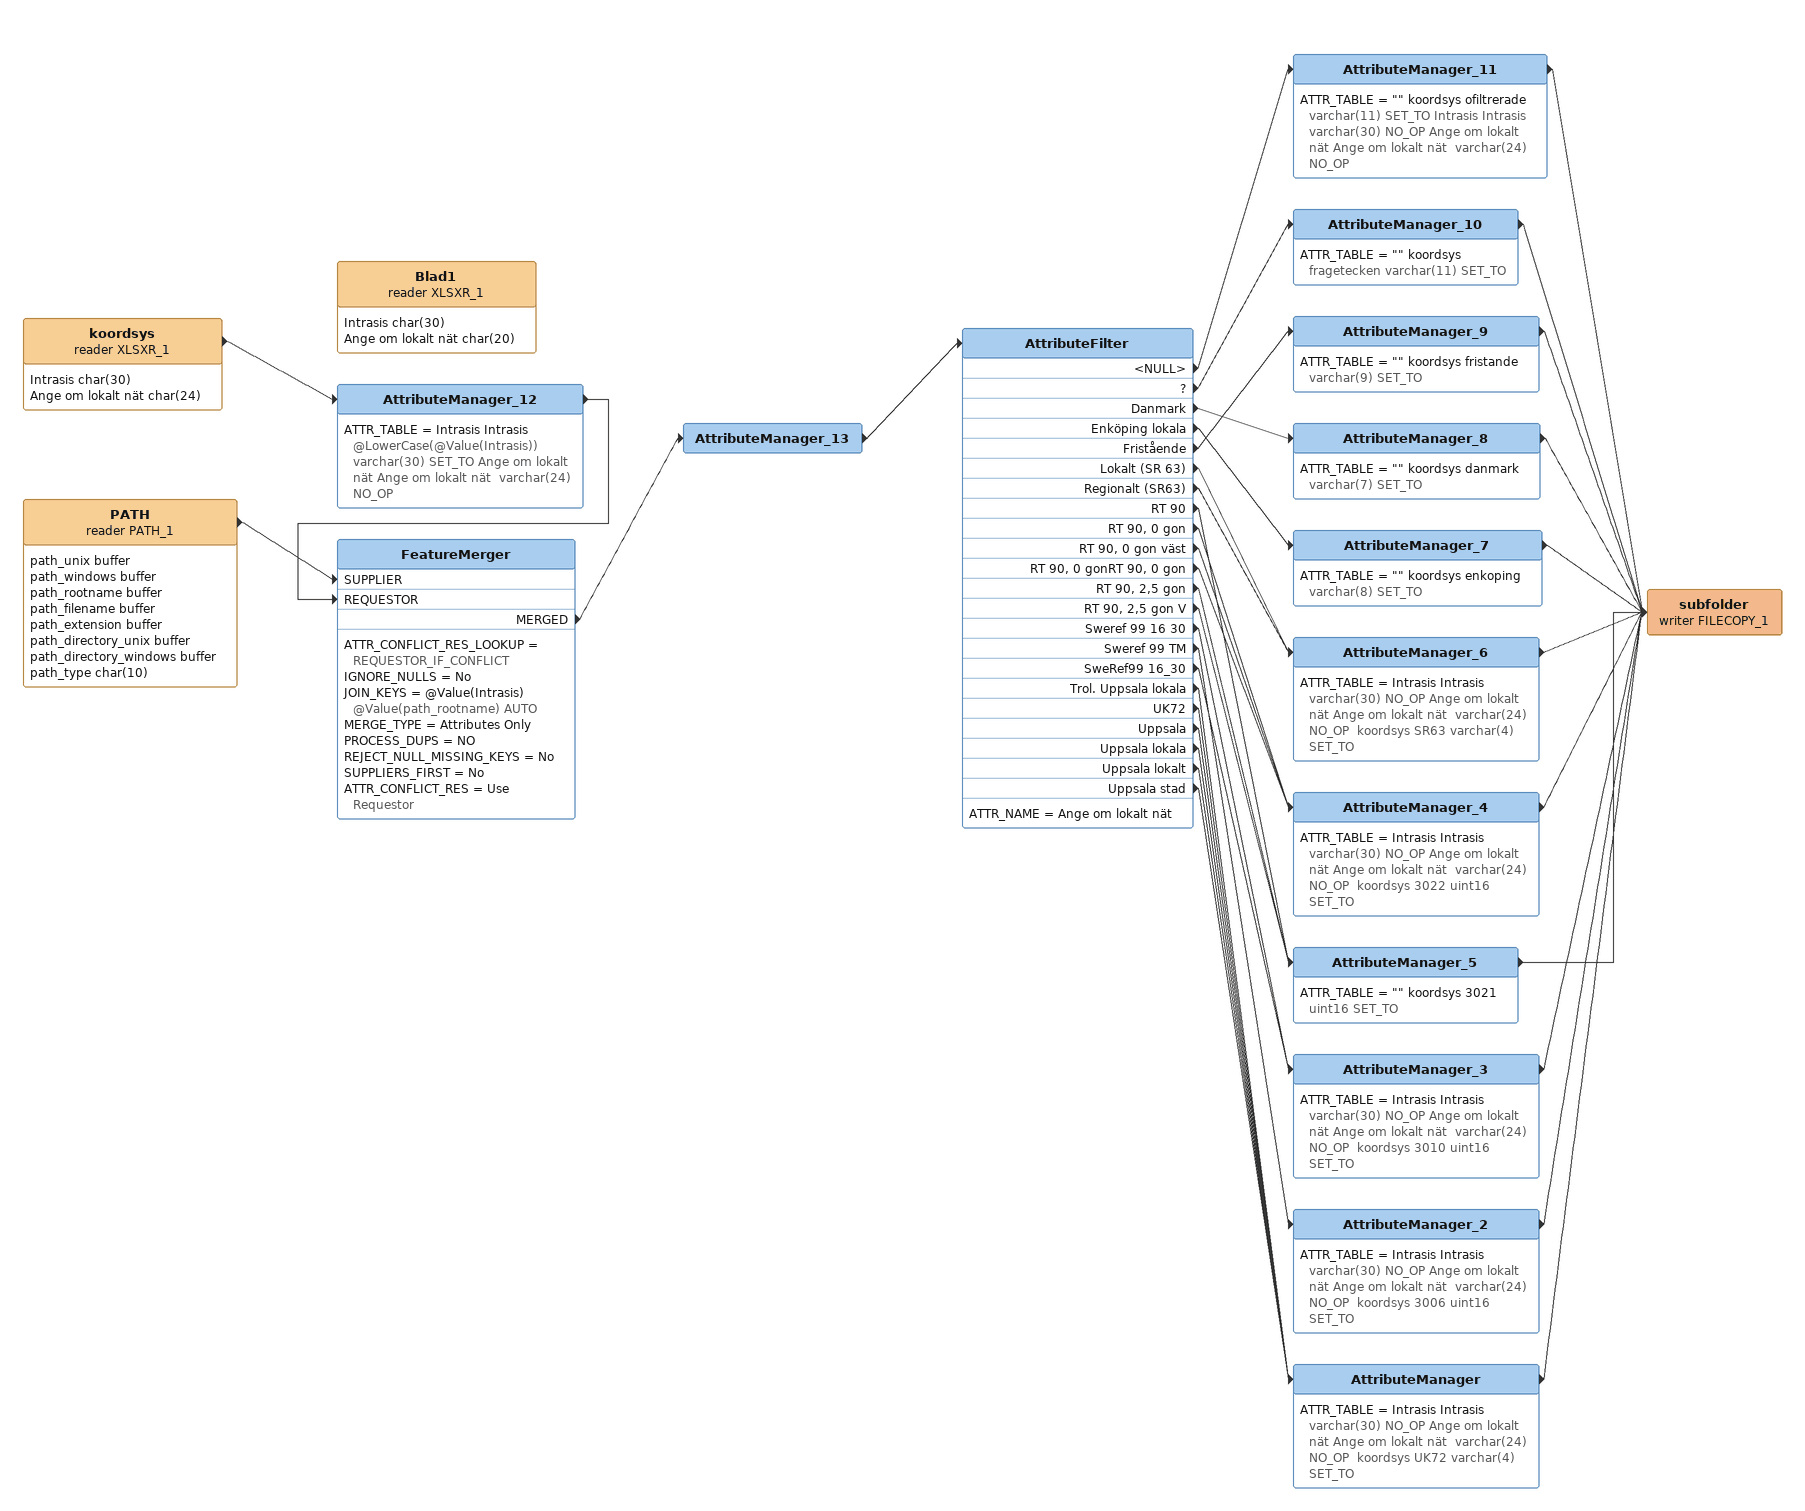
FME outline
PATH (reader PATH_1)
    attributes: path_unix buffer, path_windows buffer, path_rootname buffer, path_filename buffer, path_extension buffer, path_directory_unix buffer, path_directory_windows buffer, path_type char(10)
    -> FeatureMerger [SUPPLIER]
koordsys (reader XLSXR_1)
    attributes: Intrasis char(30), Ange om lokalt nät char(24)
    -> AttributeManager_12
AttributeManager_12
    ATTR_TABLE = Intrasis Intrasis @LowerCase(@Value(Intrasis)) varchar(30) SET_TO Ange om lokalt nät Ange om lokalt nät  varchar(24) NO_OP
    -> FeatureMerger [REQUESTOR]
FeatureMerger
    ATTR_CONFLICT_RES_LOOKUP = REQUESTOR_IF_CONFLICT
    IGNORE_NULLS = No
    JOIN_KEYS = @Value(Intrasis) @Value(path_rootname) AUTO
    MERGE_TYPE = Attributes Only
    PROCESS_DUPS = NO
    REJECT_NULL_MISSING_KEYS = No
    SUPPLIERS_FIRST = No
    ATTR_CONFLICT_RES = Use Requestor
    MERGED -> AttributeManager_13
AttributeManager_13
    -> AttributeFilter
AttributeFilter
    ATTR_NAME = Ange om lokalt nät
    <NULL> -> AttributeManager_11
    ? -> AttributeManager_10
    Danmark -> AttributeManager_8
    Enköping lokala -> AttributeManager_7
    Fristående -> AttributeManager_9
    Lokalt (SR 63) -> AttributeManager_6
    Regionalt (SR63) -> AttributeManager_6
    RT 90 -> AttributeManager_5
    RT 90, 0 gon -> AttributeManager_4
    RT 90, 0 gon väst -> AttributeManager_4
    RT 90, 0 gonRT 90, 0 gon -> AttributeManager_4
    RT 90, 2,5 gon -> AttributeManager_5
    RT 90, 2,5 gon V -> AttributeManager_5
    Sweref 99 16 30 -> AttributeManager_3
    Sweref 99 TM -> AttributeManager_2
    SweRef99 16_30 -> AttributeManager_3
    Trol. Uppsala lokala -> AttributeManager
    UK72 -> AttributeManager
    Uppsala -> AttributeManager
    Uppsala lokala -> AttributeManager
    Uppsala lokalt -> AttributeManager
    Uppsala stad -> AttributeManager
AttributeManager_11
    ATTR_TABLE = "" koordsys ofiltrerade varchar(11) SET_TO Intrasis Intrasis  varchar(30) NO_OP Ange om lokalt nät Ange om lokalt nät  varchar(24) NO_OP
    -> subfolder (writer FILECOPY_1)
AttributeManager_10
    ATTR_TABLE = "" koordsys fragetecken varchar(11) SET_TO
    -> subfolder (writer FILECOPY_1)
AttributeManager_9
    ATTR_TABLE = "" koordsys fristande varchar(9) SET_TO
    -> subfolder (writer FILECOPY_1)
AttributeManager_8
    ATTR_TABLE = "" koordsys danmark varchar(7) SET_TO
    -> subfolder (writer FILECOPY_1)
AttributeManager_7
    ATTR_TABLE = "" koordsys enkoping varchar(8) SET_TO
    -> subfolder (writer FILECOPY_1)
AttributeManager_6
    ATTR_TABLE = Intrasis Intrasis  varchar(30) NO_OP Ange om lokalt nät Ange om lokalt nät  varchar(24) NO_OP  koordsys SR63 varchar(4) SET_TO
    -> subfolder (writer FILECOPY_1)
AttributeManager_4
    ATTR_TABLE = Intrasis Intrasis  varchar(30) NO_OP Ange om lokalt nät Ange om lokalt nät  varchar(24) NO_OP  koordsys 3022 uint16 SET_TO
    -> subfolder (writer FILECOPY_1)
AttributeManager_5
    ATTR_TABLE = "" koordsys 3021 uint16 SET_TO
    -> subfolder (writer FILECOPY_1)
AttributeManager_3
    ATTR_TABLE = Intrasis Intrasis  varchar(30) NO_OP Ange om lokalt nät Ange om lokalt nät  varchar(24) NO_OP  koordsys 3010 uint16 SET_TO
    -> subfolder (writer FILECOPY_1)
AttributeManager_2
    ATTR_TABLE = Intrasis Intrasis  varchar(30) NO_OP Ange om lokalt nät Ange om lokalt nät  varchar(24) NO_OP  koordsys 3006 uint16 SET_TO
    -> subfolder (writer FILECOPY_1)
AttributeManager
    ATTR_TABLE = Intrasis Intrasis  varchar(30) NO_OP Ange om lokalt nät Ange om lokalt nät  varchar(24) NO_OP  koordsys UK72 varchar(4) SET_TO
    -> subfolder (writer FILECOPY_1)
subfolder (writer FILECOPY_1)
Blad1 (reader XLSXR_1)
    attributes: Intrasis char(30), Ange om lokalt nät char(20)
